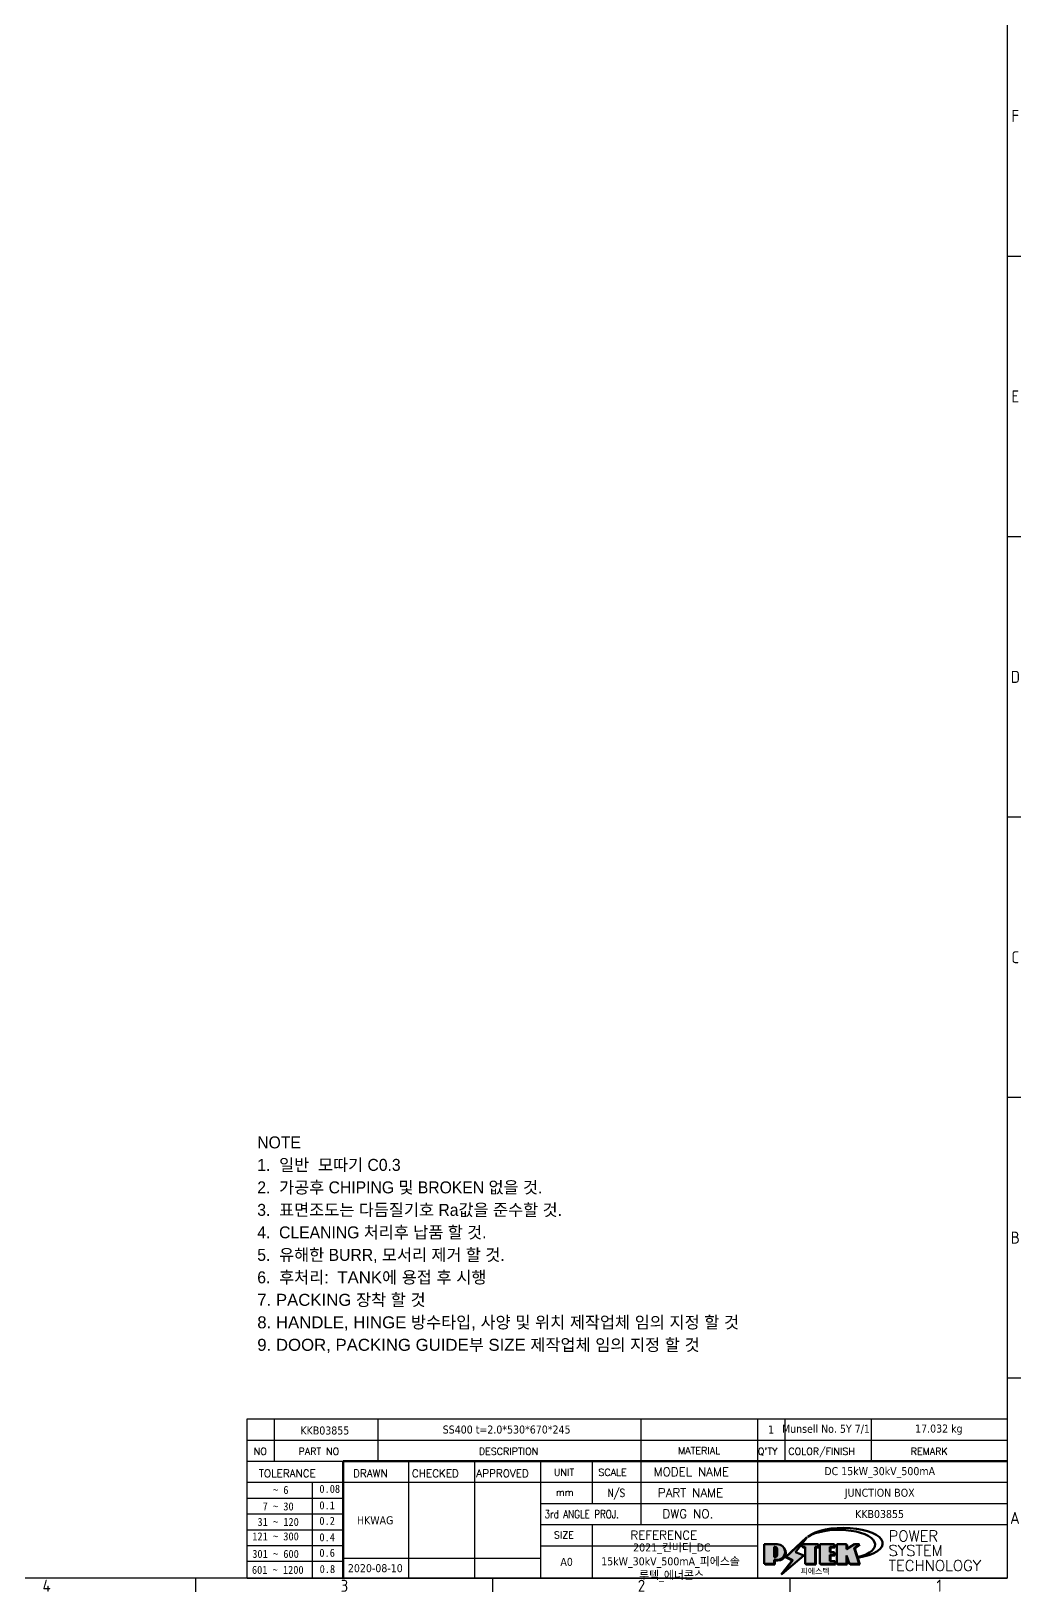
# Model space of a CAD drawing. Header units: millimetres. Extents: x 0 to 3567, y 0 to 2523.
# Drawn here: x 2775 to 3517, y 50 to 1220 of the extents above; entities that cross this region are included whole.
import ezdxf
from ezdxf.enums import TextEntityAlignment as Align

# ---------------------------------------------------------------- set-up
doc = ezdxf.new("R2010")
doc.units = ezdxf.units.MM
doc.header["$LTSCALE"] = 3
doc.layers.get('0').update_dxf_attribs({"color": 3, "lineweight": 25, "true_color": 0x00ff00})
doc.layers.add('경계(ISO)', color=7, linetype='Continuous', lineweight=25)
doc.layers.add('기호(ISO)', color=5, linetype='Continuous', lineweight=25, true_color=0x0000ff)
doc.layers.add('제목(ISO)', color=5, linetype='Continuous', lineweight=50, true_color=0x0000ff)
doc.styles.add('HAN_291', font='')
doc.styles.add('HAN_370', font='', dxfattribs={"width": 2})
doc.styles.add('ISO Proportional', font='arial.ttf')
doc.styles.add('RC_284', font='ROMANC.shx')
doc.styles.add('RC_287', font='ROMANC.shx')
doc.styles.add('RC_292', font='ROMANC.shx')
doc.styles.add('ROMANT_294', font='romant.shx')
doc.styles.add('문자 텍스트_PSTEK_POSCO', font='isocp.shx')
doc.styles.add('텍스트 스타일198', font='tahoma.ttf')
doc.styles.add('텍스트 스타일333', font='ROMANC.shx', dxfattribs={"width": 0.800000011920929})
doc.styles.get('HAN_291').set_extended_font_data('GulimChe')
doc.styles.get('HAN_370').set_extended_font_data('GulimChe')

# ---------------------------------------------------------------- blocks, each defined once
blk = doc.blocks.new('경계 Default Border')
at = {"layer": '경계(ISO)'}
for p, q in [((1169.000015258789, 350.4166793823242), (1172.399978637695, 350.4166793823242)), ((1169.000015258789, 280.3333282470703), (1172.399978637695, 280.3333282470703)), ((1169.000015258789, 210.2499961853027), (1172.399978637695, 210.2499961853027)), ((1169.000015258789, 140.1666641235352), (1172.399978637695, 140.1666641235352)), ((1169.000015258789, 70.08333206176758), (1172.399978637695, 70.08333206176758)), ((966.0624694824219, 20), (966.0624694824219, 16.59999966621399)), ((1040.374984741211, 20), (1040.374984741211, 16.59999966621399)), ((1114.6875, 20), (1114.6875, 16.59999966621399))]:
    blk.add_line(p, q, dxfattribs=at)
at = {"layer": '경계(ISO)', "flags": 128}
blk.add_lwpolyline([(20, 20), (20, 820.9999847412109), (1169.000015258789, 820.9999847412109), (1169.000015258789, 20), (20, 20)], dxfattribs=at)
at = {"layer": '경계(ISO)', "color": 2, "true_color": 0xffff00, "char_height": 3.00000011920929, "attachment_point": 7, "style": '문자 텍스트_PSTEK_POSCO'}
for s, insert in [('F', (1170.044539520165, 383.9583332737287)), ('E', (1170.044539520165, 313.8463944559917)), ('D', (1169.878270202895, 243.7630611226583)), ('C', (1170.044539520165, 173.679727789325)), ('B', (1169.878270202895, 103.5963944559917)), ('A', (1169.714400817359, 33.5345152359611)), ('4', (927.8797201308114, 16.59999988079071)), ('3', (1002.387289522953, 16.57139439638704)), ('2', (1076.658989416884, 16.57139439638704)), ('1', (1151.329816104148, 16.59999988079071))]:
    blk.add_mtext(s, dxfattribs=dict(at, insert=insert))
blk = doc.blocks.new('제목 블록 PSTEK')
at = {"true_color": 0xff0000}
h = blk.add_hatch(color=1, dxfattribs=at)
edge = h.paths.add_edge_path(flags=0)
edge.add_line((314.2242174273352, 19.60711530335299), (314.2242174273352, 17.00126995915134))
edge.add_line((314.2242174273352, 17.00126995915134), (314.3485873187598, 17.00126995915134))
edge.add_arc((314.3485873187598, 17.6527312952023), 0.6514613360509371, 270, 360)
edge.add_line((315.0000486548106, 17.6527312952023), (315.0000486548106, 18.95565396730211))
edge.add_arc((314.3485873187598, 18.95565396730212), 0.6514613360508712, 0, 90)
edge.add_line((314.3485873187598, 19.60711530335299), (314.2242174273352, 19.60711530335299))
edge = h.paths.add_edge_path()
edge.add_arc((314.9847713324306, 18.28938669179658), 1.969189947606664, 269.9999999999959, 450)
edge.add_line((314.9847713324306, 20.25857663940318), (311.7664314776902, 20.25857663940324))
edge.add_line((311.7664314776902, 20.25857663940324), (311.7664314776902, 15.3430047401139))
edge.add_line((311.7664314776902, 15.3430047401139), (314.2242174273352, 15.3430047401139))
edge.add_line((314.2242174273352, 15.3430047401139), (314.2242174273352, 16.32019674418991))
edge.add_line((314.2242174273352, 16.32019674418991), (314.9847713324307, 16.32019674418991))
at = {"true_color": 0x848484}
h = blk.add_hatch(color=252, dxfattribs=at)
edge = h.paths.add_edge_path()
edge.add_arc((314.9847713324309, 18.28938669179657), 1.969189947606666, 270, 406.8278729790604)
edge.add_arc((315.1624426058984, 18.1413272972396), 1.969189947606962, -90, 53.560984836317004, ccw=False)
edge.add_line((315.1624426058984, 16.17213734963263), (314.4018887008024, 16.17213734963263))
edge.add_line((314.4018887008024, 16.17213734963263), (314.4018887008024, 15.19494534555726))
edge.add_line((314.4018887008024, 15.19494534555726), (311.9441027511573, 15.19494534555726))
edge.add_line((311.9441027511573, 15.19494534555726), (311.9441027511573, 15.3430047401139))
edge.add_line((311.9441027511573, 15.3430047401139), (314.2242174273352, 15.3430047401139))
edge.add_line((314.2242174273352, 15.3430047401139), (314.2242174273352, 16.32019674418991))
edge.add_line((314.2242174273352, 16.32019674418991), (314.9847713324309, 16.32019674418991))
h = blk.add_hatch(color=252, dxfattribs=at)
edge = h.paths.add_edge_path()
edge.add_line((314.4018887008024, 19.45905590879572), (314.5262585922315, 19.45905590879572))
edge.add_arc((314.5262585922314, 18.80759457274939), 0.6514613360463194, 60.4189348879147, 90.00000000000318, ccw=False)
edge.add_arc((314.3485873187602, 18.95565396730057), 0.6514613360524251, 39.96992292766206, 90.00000000009999)
edge.add_line((314.3485873187591, 19.60711530335307), (314.2242174273352, 19.60711530335298))
edge.add_line((314.2242174273352, 19.60711530335299), (314.2242174273352, 17.00126995915134))
edge.add_line((314.2242174273352, 17.00126995915134), (314.3485873187591, 17.00126995915134))
edge.add_arc((314.3485873187568, 17.652731295233), 0.6514613360816299, 270.0000000002, 274.6930825552478)
edge.add_line((314.4018887008024, 17.0034541317032), (314.4018887008024, 19.45905590879572))
for points in [[(317.2195697678507, 17.0593801673321), (322.0326348870767, 21.62682475217465), (322.2781991042243, 21.94392121864296), (317.0471853425802, 16.97985676345368), (318.7512090904202, 16.1899260703855), (316.0018030350395, 12.71868385740789), (316.3356552234328, 13.00206718743325), (318.9235935156908, 16.2694494742633)], [(321.9846681452406, 19.60711530335299), (321.4042753185749, 19.60711530335299), (321.4042753185749, 19.45905590879572), (321.9846681452406, 19.45905590879572)], [(324.6615819988275, 19.45905590879572), (325.4196460989604, 19.45905590879572), (325.4196460989604, 20.11051724484596), (325.2419748254881, 20.11051724484596), (325.2419748254881, 19.60711530335299), (324.4839107253602, 19.60711530335299), (324.4839107253602, 15.3430047401139), (322.1623394187076, 15.3430047401139), (322.1623394187076, 15.19494534555726), (324.6615819988275, 15.19494534555726)], [(328.2914414389548, 19.45905590879572), (329.4054050004294, 19.45905590879572), (329.4054050004294, 20.11051724484596), (329.2277337269622, 20.11051724484596), (329.2277337269622, 19.60711530335299), (328.1137701654877, 19.60711530335299), (328.1137701654877, 18.25543873810179), (328.2914414389548, 18.25543873810179)], [(332.5088862584528, 20.1105172448466), (332.3312149849806, 20.1105172448466), (332.3312149849806, 18.99741471888368), (332.5088862584528, 19.11081371413894)], [(335.6156307331414, 20.11051724484596), (335.2535118015555, 20.11051724484596), (334.2514536401189, 19.30614745124769), (335.4855464857051, 15.3430047401139), (333.1954852176545, 15.3430047401139), (333.2478643833523, 15.19494534555726), (335.6632177591723, 15.19494534555726), (334.4291249135862, 19.15808805669106)], [(329.5356972676428, 15.8464066816075), (329.3580259941756, 15.8464066816075), (329.3580259941756, 15.3430047401139), (325.8342124037171, 15.3430047401139), (325.8342124037171, 15.19494534555726), (329.5356972676428, 15.19494534555726)], [(328.2914414389548, 17.41554667867274), (329.4054050004294, 17.41554667867274), (329.4054050004294, 18.10737934354514), (329.2277337269622, 18.10737934354514), (329.2277337269622, 17.56360607323003), (328.1137701654877, 17.56360607323003), (328.1137701654877, 15.9944660761648), (328.2914414389548, 15.9944660761648)], [(332.5088862584528, 16.92964231796647), (332.3312149849806, 17.43186301645164), (332.3312149849806, 15.3430047401139), (330.0369607660135, 15.3430047401139), (330.0369607660135, 15.19494534555726), (332.5088862584528, 15.19494534555726)]]:
    blk.add_hatch(color=252, dxfattribs=at).paths.add_polyline_path(points)
at = {"true_color": 0x0000ff}
blk.add_hatch(color=5, dxfattribs=at).paths.add_polyline_path([(321.6183518841322, 17.4193704504104), (319.5281351041078, 18.24969419629727), (322.4505835294948, 22.02344462252142), (317.2195697678507, 17.0593801673321), (318.9235935156908, 16.2694494742633), (316.1741874603099, 12.79820726128571)])
at = {"true_color": 0xff0000}
for points in [[(324.4839107253602, 19.60711530335299), (325.2419748254881, 19.60711530335299), (325.2419748254881, 20.25857663940324), (321.2266040451076, 20.25857663940324), (321.2266040451076, 19.60711530335299), (321.9846681452406, 19.60711530335299), (321.9846681452406, 15.3430047401139), (324.4839107253602, 15.3430047401139)], [(329.2277337269622, 20.25857663940324), (325.65654113025, 20.25857663940324), (325.65654113025, 15.3430047401139), (329.3580259941756, 15.3430047401139), (329.3580259941756, 15.9944660761648), (328.1137701654877, 15.9944660761648), (328.1137701654877, 17.56360607323003), (329.2277337269622, 17.56360607323003), (329.2277337269622, 18.25543873810179), (328.1137701654877, 18.25543873810179), (328.1137701654877, 19.60711530335299), (329.2277337269622, 19.60711530335299)], [(332.3312149849806, 20.25857663940324), (329.8592894925411, 20.25857663940324), (329.8592894925411, 15.3430047401139), (332.3312149849806, 15.3430047401139), (332.3312149849806, 17.4318630164523), (333.0701931098801, 15.3430047401139), (335.4855464857051, 15.3430047401139), (334.2514536401189, 19.30614745124769), (335.4379594596742, 20.25857663940324), (334.3071782107978, 20.25857663940324), (332.3312149849806, 18.99741471888304)]]:
    blk.add_hatch(color=1, dxfattribs=at).paths.add_polyline_path(points)
at = {"color": 180, "true_color": 0x3f00ff}
for p, q in [((182.475792979055, 11.79100474011392), (182.4757929790549, 51.56524660363496)), ((182.4757929790549, 51.56524660363496), (372.4757929537551, 51.56524660363496)), ((189.2651435055721, 51.56524660363496), (189.2651435055722, 41.00524660363494)), ((215.2152739891528, 41.00524660363494), (215.2152739891528, 51.56524660363496)), ((280.8758854511282, 51.56524660363496), (280.8758854511282, 41.00524660363494)), ((310.0881549537552, 51.56524660363496), (310.0881549537553, 41.00524660363494)), ((316.9044520275131, 51.56524660363496), (316.9044520275127, 41.00524660363494)), ((338.4566026226726, 51.56524660363496), (338.4566026226727, 41.00524660363494)), ((372.4757929537551, 51.56524660363496), (372.4757929537551, 11.79100474011389)), ((182.475792979055, 46.2852466036349), (372.4757929537551, 46.28524660363492)), ((182.475792979055, 41.00524660363493), (206.451475290024, 41.00524660363493)), ((222.9401812389276, 11.79100474011392), (222.9401812389276, 41.00524660363494)), ((239.4288871878316, 11.79100474011392), (239.4288871878316, 41.00524660363494)), ((255.9175931367356, 11.79100474011392), (255.9175931367356, 41.00524660363494)), ((268.6918866058747, 41.00524660363494), (268.6918866058747, 30.44524660363498)), ((280.8758854511282, 41.00524660363494), (280.8758854511282, 25.16524660363502)), ((310.088154953755, 41.00524660363494), (310.088154953755, 11.79100474011392)), ((182.475792979055, 35.72524660363497), (206.451475290024, 35.72524660363497)), ((198.8621818849491, 12.02524660363491), (198.8621818849491, 35.72524660363497)), ((206.451475290024, 35.72524660363497), (372.4757929537551, 35.72524660363497)), ((182.475792979055, 31.77524660363492), (206.451475290024, 31.77524660363492)), ((182.475792979055, 27.82524660363487), (206.451475290024, 27.82524660363487)), ((255.917593136736, 30.44524660363498), (372.4757929537552, 30.44524660363501)), ((182.475792979055, 23.87524660363505), (206.451475290024, 23.87524660363505)), ((255.9175931367359, 25.16524660363502), (372.4757929537552, 25.165246603635)), ((268.6918866058744, 25.16524660363502), (268.6918866058744, 11.79100474011392)), ((182.475792979055, 19.92524660363478), (206.451475290024, 19.92524660363478)), ((255.9175931367359, 19.88524660363481), (310.0881549537553, 19.88524660363481)), ((182.475792979055, 15.97524660363496), (206.451475290024, 15.97524660363496)), ((206.451475290024, 16.74100474011396), (255.9175931367359, 16.74100474011396)), ((182.475792979055, 11.79100474011392), (372.4757929537551, 11.79100474011389))]:
    blk.add_line(p, q, dxfattribs=at)
at = {"color": 7, "lineweight": 50}
for p, q in [((206.4514752900237, 11.79100474011392), (206.4514752900237, 41.00524660363494)), ((206.451475290024, 41.00524660363494), (372.4757929537551, 41.00524660363496))]:
    blk.add_line(p, q, dxfattribs=at)
at = {"color": 7}
for p, q in [((311.7664314776902, 20.25900474011391), (311.7664314776902, 15.34300474011391)), ((314.9847713324309, 20.25857663940324), (311.7664314776902, 20.25857663940324)), ((314.9847713324309, 20.25857663940324), (311.7664314776902, 20.25857663940324)), ((311.7664314776902, 20.25857663940324), (311.7664314776902, 15.3430047401139)), ((314.2242174273352, 17.00126995915134), (314.2242174273352, 19.60711530335299)), ((314.2242174273352, 19.60711530335299), (314.3485873187591, 19.60711530335299)), ((314.3485873187591, 19.60711530335299), (314.2242174273352, 19.60711530335299)), ((314.2242174273352, 19.60711530335299), (314.2242174273352, 17.00126995915134)), ((314.2242174273352, 17.00126995915134), (314.2242174273352, 19.60711530335299)), ((314.2242174273352, 19.60711530335299), (314.3485873187591, 19.60711530335299)), ((322.2781991042243, 21.94392121864296), (317.0471853425802, 16.97985676345368)), ((322.4505835294948, 22.02344462252142), (317.2195697678507, 17.0593801673321)), ((317.2195697678507, 17.0593801673321), (322.0326348870767, 21.62682475217465)), ((319.5281351041078, 18.24969419629727), (322.4505835294948, 22.02344462252142)), ((325.2419748254881, 20.25857663940324), (321.2266040451076, 20.25857663940324)), ((321.2266040451076, 20.25857663940324), (321.2266040451076, 19.60711530335299)), ((325.2419748254881, 20.25857663940324), (321.2266040451076, 20.25857663940324)), ((321.2266040451076, 20.25857663940324), (321.2266040451076, 19.60711530335299)), ((321.2266040451076, 19.60711530335299), (321.9846681452406, 19.60711530335299)), ((321.2266040451076, 19.60711530335299), (321.9846681452406, 19.60711530335299)), ((321.4042753185749, 19.60711530335299), (321.4042753185749, 19.45905590879572)), ((321.9846681452406, 19.60711530335299), (321.4042753185749, 19.60711530335299)), ((321.9846681452406, 19.60711530335299), (321.9846681452406, 15.3430047401139)), ((321.9846681452406, 19.45905590879572), (321.9846681452406, 19.60711530335299)), ((321.9846681452406, 19.60711530335299), (321.9846681452406, 15.3430047401139)), ((322.0326348870767, 21.62682475217465), (322.2781991042243, 21.94392121864296)), ((324.4839107253602, 19.60711530335299), (325.2419748254881, 19.60711530335299)), ((324.4839107253602, 15.3430047401139), (324.4839107253602, 19.60711530335299)), ((325.2419748254881, 19.60711530335299), (324.4839107253602, 19.60711530335299)), ((324.4839107253602, 19.60711530335299), (324.4839107253602, 15.3430047401139)), ((324.4839107253602, 19.60711530335299), (325.2419748254881, 19.60711530335299)), ((324.4839107253602, 15.3430047401139), (324.4839107253602, 19.60711530335299)), ((325.2419748254881, 19.60711530335299), (325.2419748254881, 20.25857663940324)), ((325.2419748254881, 19.60711530335299), (325.2419748254881, 20.25857663940324)), ((325.4196460989604, 20.11051724484596), (325.2419748254881, 20.11051724484596)), ((325.2419748254881, 20.11051724484596), (325.2419748254881, 19.60711530335299)), ((325.4196460989604, 19.45905590879572), (325.4196460989604, 20.11051724484596)), ((329.2277337269622, 20.25857663940324), (325.65654113025, 20.25857663940324)), ((325.65654113025, 20.25857663940324), (325.65654113025, 15.3430047401139)), ((325.65654113025, 20.25857663940324), (325.65654113025, 15.3430047401139)), ((329.2277337269622, 20.25857663940324), (325.65654113025, 20.25857663940324)), ((328.1137701654877, 18.25543873810179), (328.1137701654877, 19.60711530335299)), ((328.1137701654877, 19.60711530335299), (329.2277337269622, 19.60711530335299)), ((329.2277337269622, 19.60711530335299), (328.1137701654877, 19.60711530335299)), ((328.1137701654877, 19.60711530335299), (328.1137701654877, 18.25543873810179)), ((328.1137701654877, 18.25543873810179), (328.1137701654877, 19.60711530335299)), ((328.1137701654877, 19.60711530335299), (329.2277337269622, 19.60711530335299)), ((329.2277337269622, 19.60711530335299), (329.2277337269622, 20.25857663940324)), ((329.2277337269622, 19.60711530335299), (329.2277337269622, 20.25857663940324)), ((329.4054050004294, 20.11051724484596), (329.2277337269622, 20.11051724484596)), ((329.2277337269622, 20.11051724484596), (329.2277337269622, 19.60711530335299)), ((329.4054050004294, 19.45905590879572), (329.4054050004294, 20.11051724484596)), ((332.3312149849806, 20.25857663940324), (329.8592894925411, 20.25857663940324)), ((329.8592894925411, 20.25857663940324), (329.8592894925411, 15.3430047401139)), ((329.8592894925411, 20.25857663940324), (329.8592894925411, 15.3430047401139)), ((332.3312149849806, 20.25857663940324), (329.8592894925411, 20.25857663940324)), ((334.3071782107978, 20.25857663940324), (332.3312149849806, 18.99741471888304)), ((332.3312149849806, 18.99741471888304), (332.3312149849806, 20.25857663940324)), ((334.3071782107978, 20.25857663940324), (332.3312149849806, 18.99741471888304)), ((332.3312149849806, 18.99741471888304), (332.3312149849806, 20.25857663940324)), ((332.5088862584528, 20.1105172448466), (332.3312149849806, 20.1105172448466)), ((332.3312149849806, 20.1105172448466), (332.3312149849806, 18.99741471888368)), ((332.5088862584528, 19.11081371413894), (332.5088862584528, 20.1105172448466)), ((334.2514536401189, 19.30614745124769), (335.4379594596742, 20.25857663940324)), ((334.2514536401189, 19.30614745124769), (335.4379594596742, 20.25857663940324)), ((335.2535118015555, 20.11051724484596), (334.2514536401189, 19.30614745124769)), ((335.4379594596742, 20.25857663940324), (334.3071782107978, 20.25857663940324)), ((335.4379594596742, 20.25857663940324), (334.3071782107978, 20.25857663940324)), ((334.4291249135862, 19.15808805669104), (335.6156307331414, 20.11051724484596)), ((335.6156307331414, 20.11051724484596), (335.2535118015555, 20.11051724484596)), ((314.3485873187591, 17.00126995915134), (314.2242174273352, 17.00126995915134)), ((314.2242174273352, 17.00126995915134), (314.3485873187591, 17.00126995915134)), ((314.3485873187591, 17.00126995915134), (314.2242174273352, 17.00126995915134)), ((314.2242174273352, 16.32019674418991), (314.9847713324309, 16.32019674418991)), ((314.2242174273352, 15.3430047401139), (314.2242174273352, 16.32019674418991)), ((314.9847713324309, 16.32019674418991), (314.2242174273352, 16.32019674418991)), ((314.2242174273352, 16.32019674418991), (314.2242174273352, 15.3430047401139)), ((314.2242174273352, 16.32019674418991), (314.9847713324309, 16.32019674418991)), ((314.2242174273352, 15.3430047401139), (314.2242174273352, 16.32019674418991)), ((314.4018887008024, 19.45905590879572), (314.5262585922314, 19.45905590879572)), ((314.4018887008024, 17.0034541317032), (314.4018887008024, 19.45905590879572)), ((314.4018887008024, 16.17213734963263), (315.162442605898, 16.17213734963263)), ((314.4018887008024, 15.19494534555726), (314.4018887008024, 16.17213734963263)), ((315.0000486548106, 18.95565396730275), (315.0000486548106, 17.65273129520161)), ((315.0000486548106, 18.95565396730275), (315.0000486548106, 17.65273129520161)), ((318.7512090904202, 16.1899260703855), (316.0018030350395, 12.71868385740789)), ((316.1741874603099, 12.79820726128571), (321.6183518841322, 17.4193704504104)), ((318.9235935156908, 16.2694494742633), (316.1741874603099, 12.79820726128571)), ((316.3356552234328, 13.00206718743325), (318.9235935156908, 16.2694494742633)), ((317.0471853425802, 16.97985676345368), (318.7512090904202, 16.1899260703855)), ((318.9235935156908, 16.2694494742633), (317.2195697678507, 17.0593801673321)), ((317.2195697678507, 17.0593801673321), (318.9235935156908, 16.2694494742633)), ((321.6183518841322, 17.4193704504104), (319.5281351041078, 18.24969419629727)), ((321.4042753185749, 19.45905590879572), (321.9846681452406, 19.45905590879572)), ((324.6615819988275, 19.45905590879572), (325.4196460989604, 19.45905590879572)), ((324.6615819988275, 15.19494534555726), (324.6615819988275, 19.45905590879572)), ((329.2277337269622, 18.25543873810179), (328.1137701654877, 18.25543873810179)), ((328.1137701654877, 18.25543873810179), (328.2914414389548, 18.25543873810179)), ((329.2277337269622, 18.25543873810179), (328.1137701654877, 18.25543873810179)), ((328.1137701654877, 17.56360607323003), (329.2277337269622, 17.56360607323003)), ((328.1137701654877, 15.9944660761648), (328.1137701654877, 17.56360607323003)), ((329.2277337269622, 17.56360607323003), (328.1137701654877, 17.56360607323003)), ((328.1137701654877, 17.56360607323003), (328.1137701654877, 15.9944660761648)), ((328.1137701654877, 17.56360607323003), (329.2277337269622, 17.56360607323003)), ((328.1137701654877, 15.9944660761648), (328.1137701654877, 17.56360607323003)), ((329.3580259941756, 15.9944660761648), (328.1137701654877, 15.9944660761648)), ((328.1137701654877, 15.9944660761648), (328.2914414389548, 15.9944660761648)), ((329.3580259941756, 15.9944660761648), (328.1137701654877, 15.9944660761648)), ((328.2914414389548, 18.25543873810179), (328.2914414389548, 19.45905590879572)), ((328.2914414389548, 19.45905590879572), (329.4054050004294, 19.45905590879572)), ((328.2914414389548, 15.9944660761648), (328.2914414389548, 17.41554667867274)), ((328.2914414389548, 17.41554667867274), (329.4054050004294, 17.41554667867274)), ((329.2277337269622, 17.56360607323003), (329.2277337269622, 18.25543873810179)), ((329.2277337269622, 17.56360607323003), (329.2277337269622, 18.25543873810179)), ((329.4054050004294, 18.10737934354514), (329.2277337269622, 18.10737934354514)), ((329.2277337269622, 18.10737934354514), (329.2277337269622, 17.56360607323003)), ((329.3580259941756, 15.3430047401139), (329.3580259941756, 15.9944660761648)), ((329.3580259941756, 15.3430047401139), (329.3580259941756, 15.9944660761648)), ((329.5356972676428, 15.8464066816075), (329.3580259941756, 15.8464066816075)), ((329.3580259941756, 15.8464066816075), (329.3580259941756, 15.3430047401139)), ((329.4054050004294, 17.41554667867274), (329.4054050004294, 18.10737934354514)), ((329.5356972676428, 15.19494534555726), (329.5356972676428, 15.8464066816075)), ((332.3312149849806, 18.99741471888368), (332.5088862584528, 19.11081371413894)), ((332.3312149849806, 17.4318630164523), (333.0701931098801, 15.3430047401139)), ((332.3312149849806, 15.3430047401139), (332.3312149849806, 17.4318630164523)), ((332.5088862584528, 16.92964231796647), (332.3312149849806, 17.43186301645164)), ((332.3312149849806, 17.43186301645164), (332.3312149849806, 15.3430047401139)), ((332.3312149849806, 17.4318630164523), (333.0701931098801, 15.3430047401139)), ((332.3312149849806, 15.3430047401139), (332.3312149849806, 17.4318630164523)), ((332.5088862584528, 15.19494534555726), (332.5088862584528, 16.92964231796647)), ((335.4855464857051, 15.3430047401139), (334.2514536401189, 19.30614745124769)), ((334.2514536401189, 19.30614745124769), (335.4855464857051, 15.3430047401139)), ((335.4855464857051, 15.3430047401139), (334.2514536401189, 19.30614745124769)), ((335.6632177591723, 15.19494534555726), (334.4291249135862, 19.15808805669104)), ((345.0447381189468, 17.50375595811051), (344.9867755289346, 17.689895936919)), ((311.7664314776902, 15.3430047401139), (314.2242174273352, 15.3430047401139)), ((311.7664314776902, 15.3430047401139), (314.2242174273352, 15.3430047401139)), ((314.2242174273352, 15.3430047401139), (311.9441027511573, 15.3430047401139)), ((311.9441027511573, 15.3430047401139), (311.9441027511573, 15.19494534555726)), ((311.9441027511573, 15.19494534555726), (314.4018887008024, 15.19494534555726)), ((316.0018030350395, 12.71868385740789), (316.3356552234328, 13.00206718743325)), ((321.9846681452406, 15.3430047401139), (324.4839107253602, 15.3430047401139)), ((321.9846681452406, 15.3430047401139), (324.4839107253602, 15.3430047401139)), ((324.4839107253602, 15.3430047401139), (322.1623394187076, 15.3430047401139)), ((322.1623394187076, 15.3430047401139), (322.1623394187076, 15.19494534555726)), ((322.1623394187076, 15.19494534555726), (324.6615819988275, 15.19494534555726)), ((325.65654113025, 15.3430047401139), (329.3580259941756, 15.3430047401139)), ((325.65654113025, 15.3430047401139), (329.3580259941756, 15.3430047401139)), ((329.3580259941756, 15.3430047401139), (325.8342124037171, 15.3430047401139)), ((325.8342124037171, 15.3430047401139), (325.8342124037171, 15.19494534555726)), ((325.8342124037171, 15.19494534555726), (329.5356972676428, 15.19494534555726)), ((329.8592894925411, 15.3430047401139), (332.3312149849806, 15.3430047401139)), ((329.8592894925411, 15.3430047401139), (332.3312149849806, 15.3430047401139)), ((332.3312149849806, 15.3430047401139), (330.0369607660135, 15.3430047401139)), ((330.0369607660135, 15.3430047401139), (330.0369607660135, 15.19494534555726)), ((330.0369607660135, 15.19494534555726), (332.5088862584528, 15.19494534555726)), ((333.0701931098801, 15.3430047401139), (335.4855464857051, 15.3430047401139)), ((333.0701931098801, 15.3430047401139), (335.4855464857051, 15.3430047401139)), ((335.4855464857051, 15.3430047401139), (333.1954852176545, 15.3430047401139)), ((333.1954852176545, 15.3430047401139), (333.2478643833523, 15.19494534555726)), ((333.2478643833523, 15.19494534555726), (335.6632177591723, 15.19494534555726))]:
    blk.add_line(p, q, dxfattribs=at)
at = {"color": 1, "true_color": 0xff0000}
for p, q in [((314.9847713324309, 20.25857663940324), (311.7664314776902, 20.25857663940324)), ((311.7664314776902, 20.25857663940324), (311.7664314776902, 15.3430047401139)), ((314.2242174273352, 17.00126995915134), (314.2242174273352, 19.60711530335299)), ((314.2242174273352, 19.60711530335299), (314.3485873187591, 19.60711530335299)), ((325.2419748254881, 20.25857663940324), (321.2266040451076, 20.25857663940324)), ((321.2266040451076, 20.25857663940324), (321.2266040451076, 19.60711530335299)), ((321.2266040451076, 19.60711530335299), (321.9846681452406, 19.60711530335299)), ((321.9846681452406, 19.60711530335299), (321.9846681452406, 15.3430047401139)), ((324.4839107253602, 19.60711530335299), (325.2419748254881, 19.60711530335299)), ((324.4839107253602, 15.3430047401139), (324.4839107253602, 19.60711530335299)), ((325.2419748254881, 19.60711530335299), (325.2419748254881, 20.25857663940324)), ((329.2277337269622, 20.25857663940324), (325.65654113025, 20.25857663940324)), ((325.65654113025, 20.25857663940324), (325.65654113025, 15.3430047401139)), ((328.1137701654877, 18.25543873810179), (328.1137701654877, 19.60711530335299)), ((328.1137701654877, 19.60711530335299), (329.2277337269622, 19.60711530335299)), ((329.2277337269622, 19.60711530335299), (329.2277337269622, 20.25857663940324)), ((332.3312149849806, 20.25857663940324), (329.8592894925411, 20.25857663940324)), ((329.8592894925411, 20.25857663940324), (329.8592894925411, 15.3430047401139)), ((334.3071782107978, 20.25857663940324), (332.3312149849806, 18.99741471888304)), ((332.3312149849806, 18.99741471888304), (332.3312149849806, 20.25857663940324)), ((334.2514536401189, 19.30614745124769), (335.4379594596742, 20.25857663940324)), ((335.4379594596742, 20.25857663940324), (334.3071782107978, 20.25857663940324)), ((314.3485873187591, 17.00126995915134), (314.2242174273352, 17.00126995915134)), ((314.2242174273352, 16.32019674418991), (314.9847713324309, 16.32019674418991)), ((314.2242174273352, 15.3430047401139), (314.2242174273352, 16.32019674418991)), ((315.0000486548106, 18.95565396730275), (315.0000486548106, 17.65273129520161)), ((329.2277337269622, 18.25543873810179), (328.1137701654877, 18.25543873810179)), ((328.1137701654877, 17.56360607323003), (329.2277337269622, 17.56360607323003)), ((328.1137701654877, 15.9944660761648), (328.1137701654877, 17.56360607323003)), ((329.3580259941756, 15.9944660761648), (328.1137701654877, 15.9944660761648)), ((329.2277337269622, 17.56360607323003), (329.2277337269622, 18.25543873810179)), ((329.3580259941756, 15.3430047401139), (329.3580259941756, 15.9944660761648)), ((332.3312149849806, 17.4318630164523), (333.0701931098801, 15.3430047401139)), ((332.3312149849806, 15.3430047401139), (332.3312149849806, 17.4318630164523)), ((335.4855464857051, 15.3430047401139), (334.2514536401189, 19.30614745124769)), ((311.7664314776902, 15.3430047401139), (314.2242174273352, 15.3430047401139)), ((321.9846681452406, 15.3430047401139), (324.4839107253602, 15.3430047401139)), ((325.65654113025, 15.3430047401139), (329.3580259941756, 15.3430047401139)), ((329.8592894925411, 15.3430047401139), (332.3312149849806, 15.3430047401139)), ((333.0701931098801, 15.3430047401139), (335.4855464857051, 15.3430047401139))]:
    blk.add_line(p, q, dxfattribs=at)
at = {"color": 5, "true_color": 0x0000ff}
for p, q in [((322.4505835294948, 22.02344462252142), (317.2195697678507, 17.0593801673321)), ((319.5281351041078, 18.24969419629727), (322.4505835294948, 22.02344462252142)), ((316.1741874603099, 12.79820726128571), (321.6183518841322, 17.4193704504104)), ((318.9235935156908, 16.2694494742633), (316.1741874603099, 12.79820726128571)), ((317.2195697678507, 17.0593801673321), (318.9235935156908, 16.2694494742633)), ((321.6183518841322, 17.4193704504104), (319.5281351041078, 18.24969419629727))]:
    blk.add_line(p, q, dxfattribs=at)
at = {"color": 7}
for centre, radius, start, end in [((314.3485873187598, 18.95565396730211), 0.6514613360508712, 0, 90), ((314.3485873187602, 18.95565396730057), 0.6514613360524251, 39.96992292766117, 90), ((314.3485873187598, 18.95565396730212), 0.6514613360508712, 0, 90), ((314.9847713324309, 18.28938669179658), 1.969189947606665, 270, 90), ((314.9847713324309, 18.28938669179658), 1.969189947606665, 270, 90), ((314.9847713324307, 18.2893866917965), 1.969189947606594, 270, 46.82787297909833), ((315.1624426058984, 18.1413272972396), 1.969189947606961, 270, 53.56098483636067), ((314.3485873187597, 17.65273129520228), 0.6514613360509381, 270, 0), ((314.3485873187598, 17.6527312952023), 0.6514613360509381, 270, 0), ((314.3485873187568, 17.652731295233), 0.6514613360816299, 270, 274.6930825552478), ((314.5262585922314, 18.80759457274939), 0.6514613360463193, 60.41893488791137, 90)]:
    blk.add_arc(centre, radius, start, end, dxfattribs=at)
at = {"color": 1, "true_color": 0xff0000}
for centre, radius, start, end in [((314.3485873187598, 18.95565396730211), 0.6514613360508712, 0, 90), ((314.9847713324309, 18.28938669179657), 1.969189947606665, 270, 90), ((314.3485873187598, 17.6527312952023), 0.6514613360509381, 270, 0)]:
    blk.add_arc(centre, radius, start, end, dxfattribs=at)
at = {"layer": '제목(ISO)', "lineweight": 18}
blk.add_line((182.475792979055, 35.72500474011393), (182.475792979055, 11.79100474011392), dxfattribs=at)
at = {"layer": '제목(ISO)'}
for p, q in [((314.9847713324306, 20.25857663940324), (311.7664314776902, 20.25857663940324)), ((311.7664314776902, 20.25857663940324), (311.7664314776902, 15.3430047401139)), ((314.2242174273352, 17.00126995915134), (314.2242174273352, 19.60711530335299)), ((314.2242174273352, 19.60711530335299), (314.3485873187598, 19.60711530335299)), ((314.3485873187591, 19.60711530335299), (314.2242174273352, 19.60711530335299)), ((314.2242174273352, 19.60711530335299), (314.2242174273352, 17.00126995915134)), ((322.2781991042243, 21.94392121864296), (317.0471853425802, 16.97985676345368)), ((322.4505835294948, 22.02344462252142), (317.2195697678507, 17.0593801673321)), ((317.2195697678507, 17.0593801673321), (322.0326348870767, 21.62682475217465)), ((319.5281351041078, 18.24969419629727), (322.4505835294948, 22.02344462252142)), ((325.2419748254881, 20.25857663940324), (321.2266040451076, 20.25857663940324)), ((321.2266040451076, 20.25857663940324), (321.2266040451076, 19.60711530335299)), ((321.2266040451076, 19.60711530335299), (321.9846681452406, 19.60711530335299)), ((321.9846681452406, 19.60711530335299), (321.4042753185749, 19.60711530335299)), ((321.4042753185749, 19.60711530335299), (321.4042753185749, 19.45905590879572)), ((321.9846681452406, 19.60711530335299), (321.9846681452406, 15.3430047401139)), ((321.9846681452406, 19.45905590879572), (321.9846681452406, 19.60711530335299)), ((322.0326348870767, 21.62682475217465), (322.2781991042243, 21.94392121864296)), ((324.4839107253602, 19.60711530335299), (325.2419748254881, 19.60711530335299)), ((324.4839107253602, 15.3430047401139), (324.4839107253602, 19.60711530335299)), ((325.2419748254881, 19.60711530335299), (324.4839107253602, 19.60711530335299)), ((324.4839107253602, 19.60711530335299), (324.4839107253602, 15.3430047401139)), ((325.2419748254881, 19.60711530335299), (325.2419748254881, 20.25857663940324)), ((325.4196460989604, 20.11051724484596), (325.2419748254881, 20.11051724484596)), ((325.2419748254881, 20.11051724484596), (325.2419748254881, 19.60711530335299)), ((325.4196460989604, 19.45905590879572), (325.4196460989604, 20.11051724484596)), ((329.2277337269622, 20.25857663940324), (325.65654113025, 20.25857663940324)), ((325.65654113025, 20.25857663940324), (325.65654113025, 15.3430047401139)), ((328.1137701654877, 18.25543873810179), (328.1137701654877, 19.60711530335299)), ((328.1137701654877, 19.60711530335299), (329.2277337269622, 19.60711530335299)), ((329.2277337269622, 19.60711530335299), (328.1137701654877, 19.60711530335299)), ((328.1137701654877, 19.60711530335299), (328.1137701654877, 18.25543873810179)), ((329.2277337269622, 19.60711530335299), (329.2277337269622, 20.25857663940324)), ((329.4054050004294, 20.11051724484596), (329.2277337269622, 20.11051724484596)), ((329.2277337269622, 20.11051724484596), (329.2277337269622, 19.60711530335299)), ((329.4054050004294, 19.45905590879572), (329.4054050004294, 20.11051724484596)), ((332.3312149849806, 20.25857663940324), (329.8592894925411, 20.25857663940324)), ((329.8592894925411, 20.25857663940324), (329.8592894925411, 15.3430047401139)), ((334.3071782107978, 20.25857663940324), (332.3312149849806, 18.99741471888304)), ((332.3312149849806, 18.99741471888304), (332.3312149849806, 20.25857663940324)), ((332.5088862584528, 20.1105172448466), (332.3312149849806, 20.1105172448466)), ((332.3312149849806, 20.1105172448466), (332.3312149849806, 18.99741471888368)), ((332.5088862584528, 19.11081371413894), (332.5088862584528, 20.1105172448466)), ((334.2514536401189, 19.30614745124769), (335.4379594596742, 20.25857663940324)), ((335.2535118015555, 20.11051724484596), (334.2514536401189, 19.30614745124769)), ((335.4379594596742, 20.25857663940324), (334.3071782107978, 20.25857663940324)), ((334.4291249135862, 19.15808805669106), (335.6156307331414, 20.11051724484596)), ((335.6156307331414, 20.11051724484596), (335.2535118015555, 20.11051724484596)), ((314.3485873187598, 17.00126995915134), (314.2242174273352, 17.00126995915134)), ((314.2242174273352, 17.00126995915134), (314.3485873187591, 17.00126995915134)), ((314.2242174273352, 15.3430047401139), (314.2242174273352, 16.32019674418991)), ((314.2242174273352, 16.32019674418991), (314.9847713324307, 16.32019674418991)), ((314.9847713324309, 16.32019674418991), (314.2242174273352, 16.32019674418991)), ((314.2242174273352, 16.32019674418991), (314.2242174273352, 15.3430047401139)), ((314.4018887008024, 19.45905590879572), (314.5262585922314, 19.45905590879572)), ((314.4018887008024, 17.0034541317032), (314.4018887008024, 19.45905590879572)), ((314.4018887008024, 15.19494534555726), (314.4018887008024, 16.17213734963263)), ((314.4018887008024, 16.17213734963263), (315.1624426058984, 16.17213734963263)), ((315.0000486548106, 18.95565396730211), (315.0000486548106, 17.6527312952023)), ((318.7512090904202, 16.1899260703855), (316.0018030350395, 12.71868385740789)), ((316.1741874603099, 12.79820726128571), (321.6183518841322, 17.4193704504104)), ((318.9235935156908, 16.2694494742633), (316.1741874603099, 12.79820726128571)), ((316.3356552234328, 13.00206718743325), (318.9235935156908, 16.2694494742633)), ((317.0471853425802, 16.97985676345368), (318.7512090904202, 16.1899260703855)), ((317.2195697678507, 17.0593801673321), (318.9235935156908, 16.2694494742633)), ((318.9235935156908, 16.2694494742633), (317.2195697678507, 17.0593801673321)), ((321.6183518841322, 17.4193704504104), (319.5281351041078, 18.24969419629727)), ((321.4042753185749, 19.45905590879572), (321.9846681452406, 19.45905590879572)), ((324.6615819988275, 19.45905590879572), (325.4196460989604, 19.45905590879572)), ((324.6615819988275, 15.19494534555726), (324.6615819988275, 19.45905590879572)), ((329.2277337269622, 18.25543873810179), (328.1137701654877, 18.25543873810179)), ((328.1137701654877, 18.25543873810179), (328.2914414389548, 18.25543873810179)), ((328.1137701654877, 15.9944660761648), (328.1137701654877, 17.56360607323003)), ((328.1137701654877, 17.56360607323003), (329.2277337269622, 17.56360607323003)), ((329.2277337269622, 17.56360607323003), (328.1137701654877, 17.56360607323003)), ((328.1137701654877, 17.56360607323003), (328.1137701654877, 15.9944660761648)), ((329.3580259941756, 15.9944660761648), (328.1137701654877, 15.9944660761648)), ((328.1137701654877, 15.9944660761648), (328.2914414389548, 15.9944660761648)), ((328.2914414389548, 19.45905590879572), (329.4054050004294, 19.45905590879572)), ((328.2914414389548, 18.25543873810179), (328.2914414389548, 19.45905590879572)), ((328.2914414389548, 17.41554667867274), (329.4054050004294, 17.41554667867274)), ((328.2914414389548, 15.9944660761648), (328.2914414389548, 17.41554667867274)), ((329.2277337269622, 17.56360607323003), (329.2277337269622, 18.25543873810179)), ((329.4054050004294, 18.10737934354514), (329.2277337269622, 18.10737934354514)), ((329.2277337269622, 18.10737934354514), (329.2277337269622, 17.56360607323003)), ((329.3580259941756, 15.3430047401139), (329.3580259941756, 15.9944660761648)), ((329.5356972676428, 15.8464066816075), (329.3580259941756, 15.8464066816075)), ((329.3580259941756, 15.8464066816075), (329.3580259941756, 15.3430047401139)), ((329.4054050004294, 17.41554667867274), (329.4054050004294, 18.10737934354514)), ((329.5356972676428, 15.19494534555726), (329.5356972676428, 15.8464066816075)), ((332.3312149849806, 18.99741471888368), (332.5088862584528, 19.11081371413894)), ((332.3312149849806, 15.3430047401139), (332.3312149849806, 17.4318630164523)), ((332.3312149849806, 17.4318630164523), (333.0701931098801, 15.3430047401139)), ((332.5088862584528, 16.92964231796647), (332.3312149849806, 17.43186301645164)), ((332.3312149849806, 17.43186301645164), (332.3312149849806, 15.3430047401139)), ((332.5088862584528, 15.19494534555726), (332.5088862584528, 16.92964231796647)), ((335.4855464857051, 15.3430047401139), (334.2514536401189, 19.30614745124769)), ((334.2514536401189, 19.30614745124769), (335.4855464857051, 15.3430047401139)), ((335.6632177591723, 15.19494534555726), (334.4291249135862, 19.15808805669106)), ((311.7664314776902, 15.3430047401139), (314.2242174273352, 15.3430047401139)), ((314.2242174273352, 15.3430047401139), (311.9441027511573, 15.3430047401139)), ((311.9441027511573, 15.3430047401139), (311.9441027511573, 15.19494534555726)), ((311.9441027511573, 15.19494534555726), (314.4018887008024, 15.19494534555726)), ((316.0018030350395, 12.71868385740789), (316.3356552234328, 13.00206718743325)), ((321.9846681452406, 15.3430047401139), (324.4839107253602, 15.3430047401139)), ((324.4839107253602, 15.3430047401139), (322.1623394187076, 15.3430047401139)), ((322.1623394187076, 15.3430047401139), (322.1623394187076, 15.19494534555726)), ((322.1623394187076, 15.19494534555726), (324.6615819988275, 15.19494534555726)), ((325.65654113025, 15.3430047401139), (329.3580259941756, 15.3430047401139)), ((329.3580259941756, 15.3430047401139), (325.8342124037171, 15.3430047401139)), ((325.8342124037171, 15.3430047401139), (325.8342124037171, 15.19494534555726)), ((325.8342124037171, 15.19494534555726), (329.5356972676428, 15.19494534555726)), ((329.8592894925411, 15.3430047401139), (332.3312149849806, 15.3430047401139)), ((332.3312149849806, 15.3430047401139), (330.0369607660135, 15.3430047401139)), ((330.0369607660135, 15.3430047401139), (330.0369607660135, 15.19494534555726)), ((330.0369607660135, 15.19494534555726), (332.5088862584528, 15.19494534555726)), ((333.0701931098801, 15.3430047401139), (335.4855464857051, 15.3430047401139)), ((335.4855464857051, 15.3430047401139), (333.1954852176545, 15.3430047401139)), ((333.1954852176545, 15.3430047401139), (333.2478643833523, 15.19494534555726)), ((333.2478643833523, 15.19494534555726), (335.6632177591723, 15.19494534555726))]:
    blk.add_line(p, q, dxfattribs=at)
at = {"layer": '제목(ISO)', "color": 4, "true_color": 0x00ffff}
blk.add_line((335.1363447531188, 16.8601935978785), (335.0955236905705, 16.99119398620872), dxfattribs=at)
at = {"layer": '제목(ISO)'}
for centre, radius, start, end in [((314.3485873187598, 18.95565396730212), 0.6514613360508712, 0, 90), ((314.3485873187602, 18.95565396730057), 0.6514613360524251, 39.96992292766117, 90), ((314.9847713324306, 18.28938669179658), 1.969189947606664, 46.82787297909431, 90), ((314.9847713324307, 18.2893866917965), 1.969189947606594, 270, 46.82787297909833), ((314.9847713324309, 18.28938669179657), 1.969189947606666, 270, 46.8278729790603), ((315.1624426058984, 18.1413272972396), 1.969189947606962, 270, 53.56098483631701), ((314.3485873187598, 17.6527312952023), 0.6514613360509371, 270, 0), ((314.3485873187568, 17.652731295233), 0.6514613360816299, 270, 274.6930825552478), ((314.5262585922314, 18.80759457274939), 0.6514613360463193, 60.41893488791137, 90)]:
    blk.add_arc(centre, radius, start, end, dxfattribs=at)
at = {"layer": '제목(ISO)', "color": 4, "true_color": 0x00ffff}
for centre, major_axis, ratio, start_param, end_param in [((331.5340919371412, 20.4634168429492), (9.82350664112931, 0), 0.3942600559756514, 5.087845455444478, 8.97919982663645), ((330.3660919371412, 20.15576403068321), (9.100907360794343, 0), 0.4069904968023172, 5.258848905294775, 8.861799147915196)]:
    blk.add_ellipse(centre, major_axis=major_axis, ratio=ratio, start_param=start_param, end_param=end_param, dxfattribs=at)
at = {"color": 2, "true_color": 0xffff00}
for s, height, style, p in [('NO', 1.742399930953979, 'RC_284', (184.135398793432, 42.62317362549192)), ('PART NO', 1.742399930953979, 'RC_284', (195.3359407378685, 42.62317362549192)), ('DESCRIPTION', 1.742399930953979, 'RC_284', (240.4025565652523, 42.62317362549192)), ("Q'TY", 1.742399930953979, 'RC_284', (310.1440786515383, 42.62317362549192)), ('COLOR/FINISH', 1.742399930953979, 'RC_284', (317.7725341324144, 42.62317362549192)), ('REMARK', 1.742399930953979, 'RC_284', (348.346649953877, 42.62317362549192)), ('UNIT', 1.742399930953979, 'RC_284', (259.1652673287452, 37.34317362549218)), ('SCALE', 1.742399930953979, 'RC_284', (270.2934779252897, 37.34317362549218)), ('MODEL NAME', 2.178000062704086, 'RC_292', (284.096330289083, 37.25462520371384)), (' TOLERANCE', 1.899999976158142, 'RC_287', (184.0872874387979, 37.00893196870329)), ('DRAWN', 1.899999976158142, 'RC_287', (208.9766620976279, 37.00893196870329)), ('CHECKED', 1.899999976158142, 'RC_287', (223.6856844514997, 37.00893196870329)), ('APPROVED', 1.899999976158142, 'RC_287', (239.7795453577791, 37.00893196870329)), ('    ~ 6', 2.000000029802322, 'HAN_291', (183.7721304966814, 32.8176515608431)), ('0.08', 2.000000029802322, 'HAN_291', (200.5467345600617, 33.09873600004101)), ('mm', 1.742399930953979, 'RC_284', (259.6505418159997, 32.3543089683787)), ('PART NAME', 2.178000062704086, 'RC_292', (285.1416959765849, 32.03045329421792)), ('  7 ~ 30', 2.000000029802322, 'HAN_291', (183.7721304966814, 28.70538114822415)), ('0.1', 2.000000029802322, 'HAN_291', (200.5467345600617, 28.98646558742206)), (' DWG NO.', 2.178000062704086, 'RC_292', (284.8124284083233, 26.75045329421772)), (' 31 ~ 120', 2.000000029802322, 'HAN_291', (183.7721304966814, 24.82628181916237)), ('0.2', 2.000000029802322, 'HAN_291', (200.5467345600617, 25.10736625836028)), ('SIZE', 1.742399930953979, 'RC_284', (259.1652673287452, 21.69497768947366)), ('REFERENCE', 2.178000062704086, 'RC_292', (278.2741065029841, 21.43214925458022)), ('121 ~ 300', 2.000000029802322, 'HAN_291', (183.7721304966814, 21.21401206133254)), ('0.4', 2.000000029802322, 'HAN_291', (200.5467345600617, 20.99509650053045)), ('301 ~ 600', 2.000000029802322, 'HAN_291', (183.7721304966814, 16.83491273227077)), ('0.6', 2.000000029802322, 'HAN_291', (200.5467345600617, 17.11599717146868)), ('601 ~ 1200', 2.000000029802322, 'HAN_291', (183.6802025156883, 12.84759660881125)), ('0.8', 2.000000029802322, 'HAN_291', (200.6097246063884, 13.05732192299702))]:
    blk.add_text(s, height=height, dxfattribs=dict(at, style=style)).set_placement(p)
at = {"color": 2, "true_color": 0xffff00, "style": 'RC_284'}
blk.add_text('MATERIAL', height=1.742399930953979, dxfattribs=at).set_placement((295.4820202024417, 43.64524660363492), align=Align.MIDDLE_CENTER)
at = {"color": 7, "style": '텍스트 스타일333', "width": 0.7999999523162842}
blk.add_text('N/S', height=2.000000029802322, dxfattribs=at).set_placement((274.7838860285014, 33.08524660363496), align=Align.MIDDLE_CENTER)
at = {"color": 2, "true_color": 0xffff00, "style": '텍스트 스타일333', "width": 0.7999999523162842}
blk.add_text('3rd ANGLE PROJ.', height=2.000000029802322, dxfattribs=at).set_placement((256.8430306642954, 26.76148381654429))
at = {"color": 7, "style": 'ROMANT_294'}
for s, p in [('POWER', (342.82727231297, 20.97115304607566)), ('SYSTEM', (342.82727231297, 17.3284636719184)), ('TECHNOLOGY', (342.82727231297, 13.57194088644453))]:
    blk.add_text(s, height=2.700000107288361, dxfattribs=at).set_placement(p)
at = {"color": 7, "insert": (320.8519732224835, 14.21236326823155), "char_height": 1.400000005960464, "attachment_point": 1, "line_spacing_factor": 0.3319999873638153, "style": 'HAN_370'}
blk.add_mtext('\\fHY견고딕|b0|i0;\\H1.4000;피에스텍', dxfattribs=at)
at = {"layer": '제목(ISO)', "color": 7, "style": '텍스트 스타일198'}
for tag, p in [('부품_번호_001', (195.8064908440141, 47.68004260673702)), ('설명_001', (231.3754778829324, 47.92245856837096)), ("3._Q'TY_001", (312.7051684940307, 47.92188863680521)), ('4._COLOR_001', (316.1889221240054, 48.09784565642323)), ('질량\\P3;_001', (349.4577374920436, 48.1643332325385)), ('1._MODEL_NAME_001', (326.7684841840689, 37.52172745615292)), ('제목_001', (331.896276871456, 32.12134217035067)), ('설계자_001', (209.9396160013646, 25.23446884679021)), ('부품_번호_001', (334.465731097246, 26.8052465951949)), ('프로젝트_001', (278.9744245225954, 18.43951439740151)), ('시트_크기_001', (260.7849279041463, 14.83879725511219)), ('프로젝트_002', (270.9791918143218, 14.97568842208535)), ('작성_날짜_001', (207.6723224966676, 13.26600473167383)), ('프로젝트_003', (280.4473441481205, 11.5491460676562))]:
    blk.add_attdef(tag, p, '', height=2.000000029802322, dxfattribs=at)
for tag, p in [('재질', (295.4820202024417, 48.92524660363499)), ('점검자', (231.1845342133799, 26.23312567187446)), ('엔지니어링_승인자', (247.673240162284, 26.23312567187446)), ('점검_날짜', (231.1845342133799, 14.26600474011394)), ('엔지니어링_승인_날짜', (247.6732401622839, 14.26600474011394))]:
    blk.add_attdef(tag, text='', height=2.000000029802322, dxfattribs=at).set_placement(p, align=Align.MIDDLE_CENTER)
blk = doc.blocks.new('주석-판금')
at = {"layer": '기호(ISO)', "color": 2, "true_color": 0xffff00, "insert": (-64.27020072937012, 29.93004754185677), "char_height": 3.00000011920929, "width": 136.3174172084772, "attachment_point": 1, "line_spacing_factor": 1.124144434928894, "style": 'ISO Proportional'}
blk.add_mtext('\\f굴림|b0|i0;\\H3.0000;NOTE\\P1.  일반  모따기 C0.3\\P2.  가공후 CHIPING 및 BROKEN 없을 것.\\P3.  표면조도는 다듬질기호 Ra값을 준수할 것.\\P4.  CLEANING 처리후 납품 할 것.\\P5.  유해한 BURR, 모서리 제거 할 것.\\P6.  후처리:  \\fArial|b0|i0;\\H3.0000;TANK에 용접 후 시행\\f굴림|b0|i0;\\H3.0000;\\P\\fArial|b0|i0;\\H3.0000;7. PACKING 장착 할 것\\P8. HANDLE, HINGE 방수타입, 사양 및 위치 제작업체 임의 지정 할 것\\P9. DOOR, PACKING GUIDE부 SIZE 제작업체 임의 지정 할 것\\P', dxfattribs=at)

msp = doc.modelspace()

# ---------------------------------------------------------------- block references
at = {"xscale": 3, "yscale": 3, "zscale": 3}
for name, p in [('경계 Default Border', (0, 0)), ('주석-판금', (3137.441660743853, 301.412818971869))]:
    msp.add_blockref(name, p, dxfattribs=at)
ref = msp.add_blockref('제목 블록 PSTEK', (2389.572621138735, 24.62698577965831), dxfattribs=dict(xscale=3, yscale=3, zscale=3))
ref.add_attrib('설계자_001', 'HKWAG', (3019.391469142828, 100.330392320029), dxfattribs={"layer": '제목(ISO)', "color": 7, "height": 6.000000089406967, "style": '텍스트 스타일198'})
ref.add_attrib('프로젝트_001', '2021_컨버터_DC', (3226.495894706521, 79.94552897186286), dxfattribs={"layer": '제목(ISO)', "color": 7, "height": 6.000000089406967, "style": '텍스트 스타일198'})
ref.add_attrib('4._COLOR_001', 'Munsell No. 5Y 7/1', (3338.139387510751, 168.9205227489281), dxfattribs={"layer": '제목(ISO)', "color": 7, "height": 6.000000089406967, "style": '텍스트 스타일198'})
ref.add_attrib('시트_크기_001', 'A0', (3171.927404851173, 69.14337754499488), dxfattribs={"layer": '제목(ISO)', "color": 7, "height": 6.000000089406967, "style": '텍스트 스타일198'})
ref.add_attrib("3._Q'TY_001", '1', (3327.688126620827, 168.392651690074), dxfattribs={"layer": '제목(ISO)', "color": 7, "height": 6.000000089406967, "style": '텍스트 스타일198'})
ref.add_attrib('작성_날짜_001', '2020-08-10', (3012.589588628738, 64.42499997467982), dxfattribs={"layer": '제목(ISO)', "color": 7, "height": 6.000000089406967, "style": '텍스트 스타일198'})
ref.add_attrib('부품_번호_001', 'KKB03855', (3392.969814430473, 105.042725565243), dxfattribs={"layer": '제목(ISO)', "color": 7, "height": 6.000000089406967, "style": '텍스트 스타일198'})
ref.add_attrib('1._MODEL_NAME_001', 'DC 15kW_30kV_500mA', (3369.878073690941, 137.1921681481171), dxfattribs={"layer": '제목(ISO)', "color": 7, "height": 6.000000089406967, "style": '텍스트 스타일198'})
ref.add_attrib('질량\\P3;_001', '17.032 kg', (3437.945833614866, 169.1199854772738), dxfattribs={"layer": '제목(ISO)', "color": 7, "height": 6.000000089406967, "style": '텍스트 스타일198'})
ref.add_attrib('설명_001', 'SS400 t=2.0*530*670*245', (3083.699054787531, 168.3943614847712), dxfattribs={"layer": '제목(ISO)', "color": 7, "height": 6.000000089406967, "style": '텍스트 스타일198'})
ref.add_attrib('부품_번호_001', 'KKB03855', (2976.992093670777, 167.6671135998694), dxfattribs={"layer": '제목(ISO)', "color": 7, "height": 6.000000089406967, "style": '텍스트 스타일198'})
ref.add_attrib('제목_001', 'JUNCTION BOX', (3385.261451753103, 120.9910122907103), dxfattribs={"layer": '제목(ISO)', "color": 7, "height": 6.000000089406967, "style": '텍스트 스타일198'})
ref.add_attrib('프로젝트_002', '15kW_30kV_500mA_피에스솔', (3202.5101965817, 69.55405104591439), dxfattribs={"layer": '제목(ISO)', "color": 7, "height": 6.000000089406967, "style": '텍스트 스타일198'})
ref.add_attrib('프로젝트_003', '루텍_에너콘스', (3230.914653583096, 59.27442398262694), dxfattribs={"layer": '제목(ISO)', "color": 7, "height": 6.000000089406967, "style": '텍스트 스타일198'})

doc.saveas('drawing.dxf')
